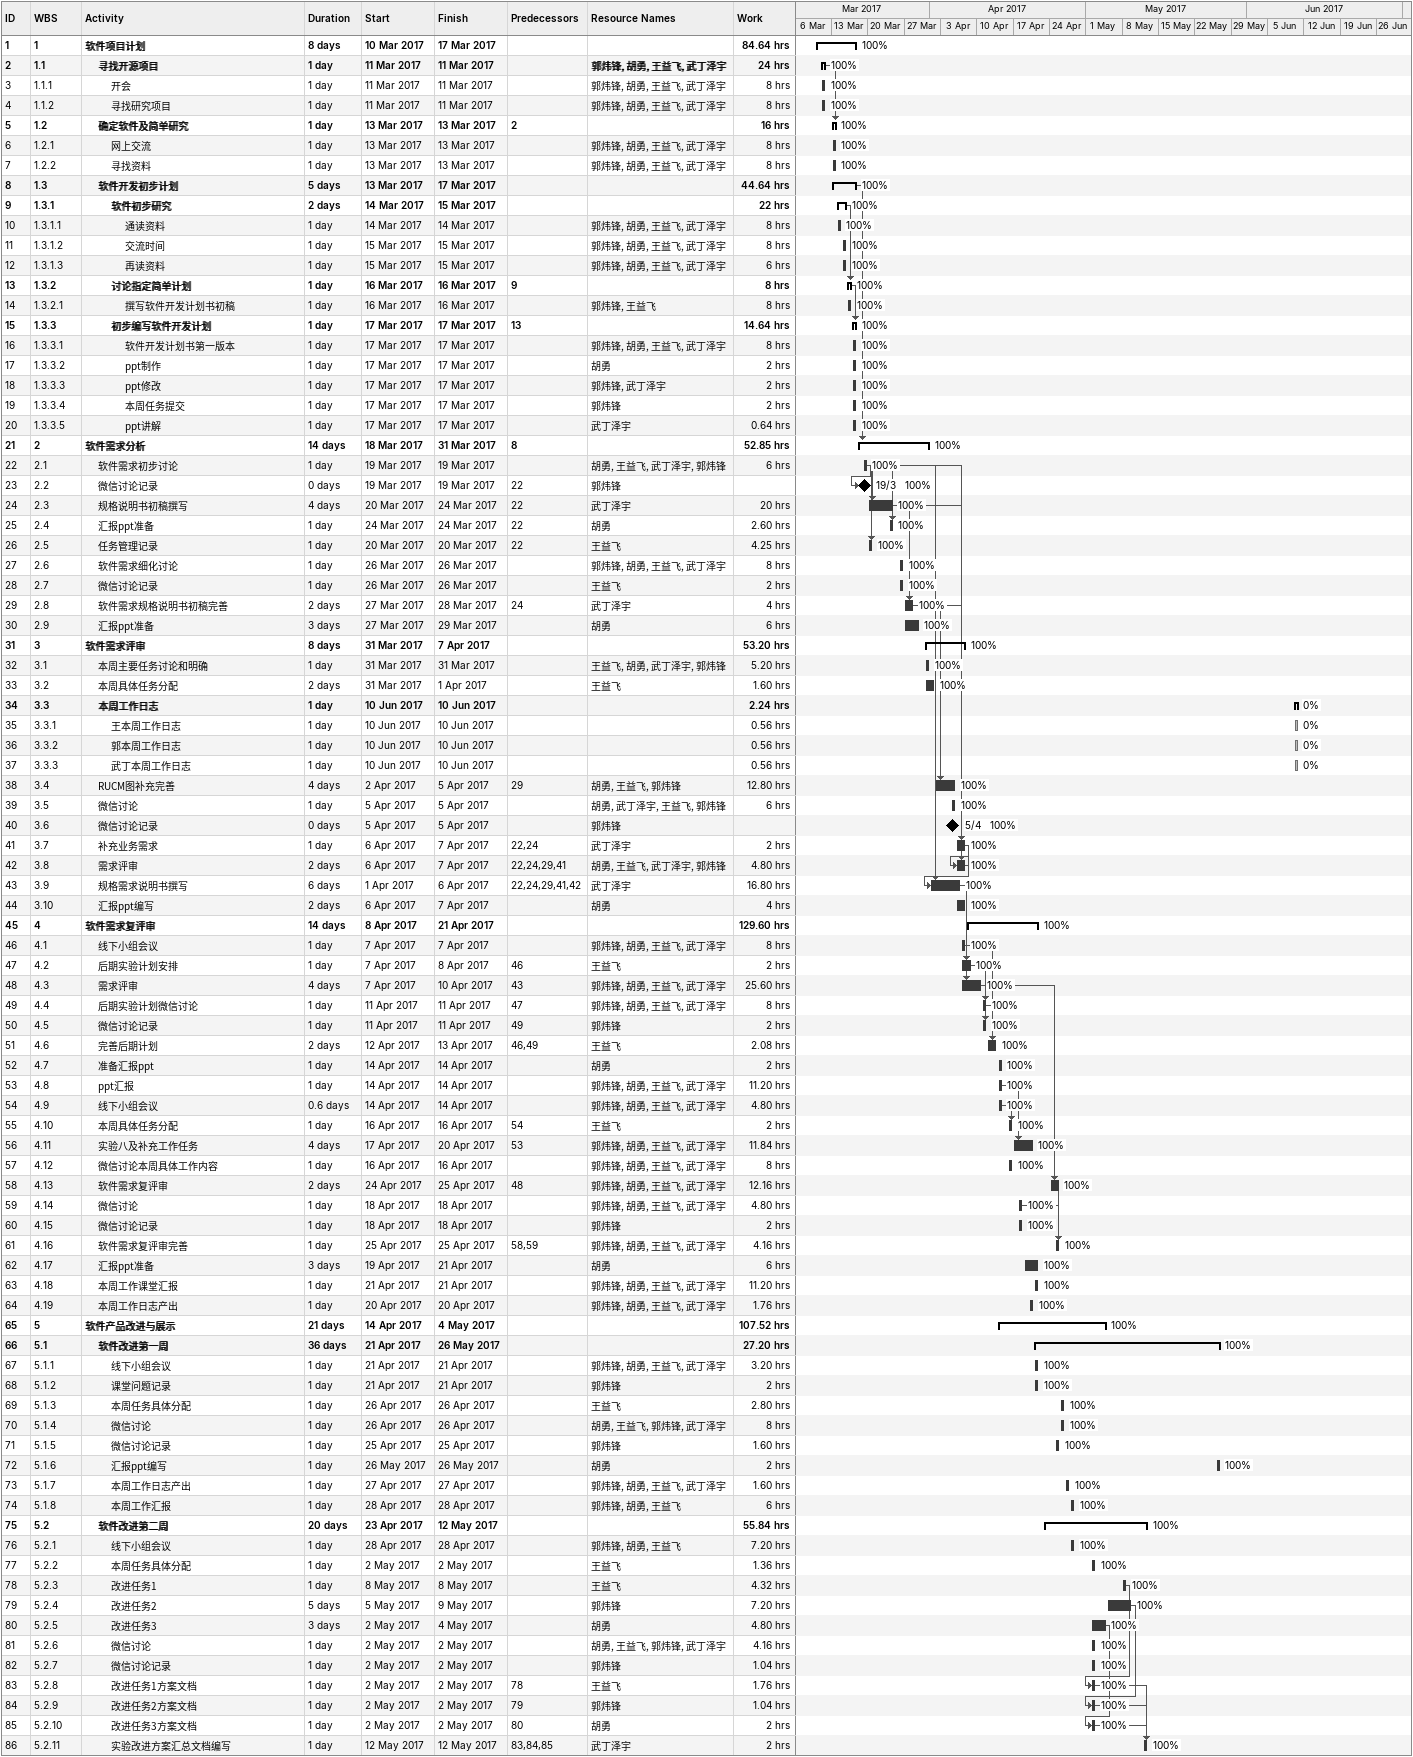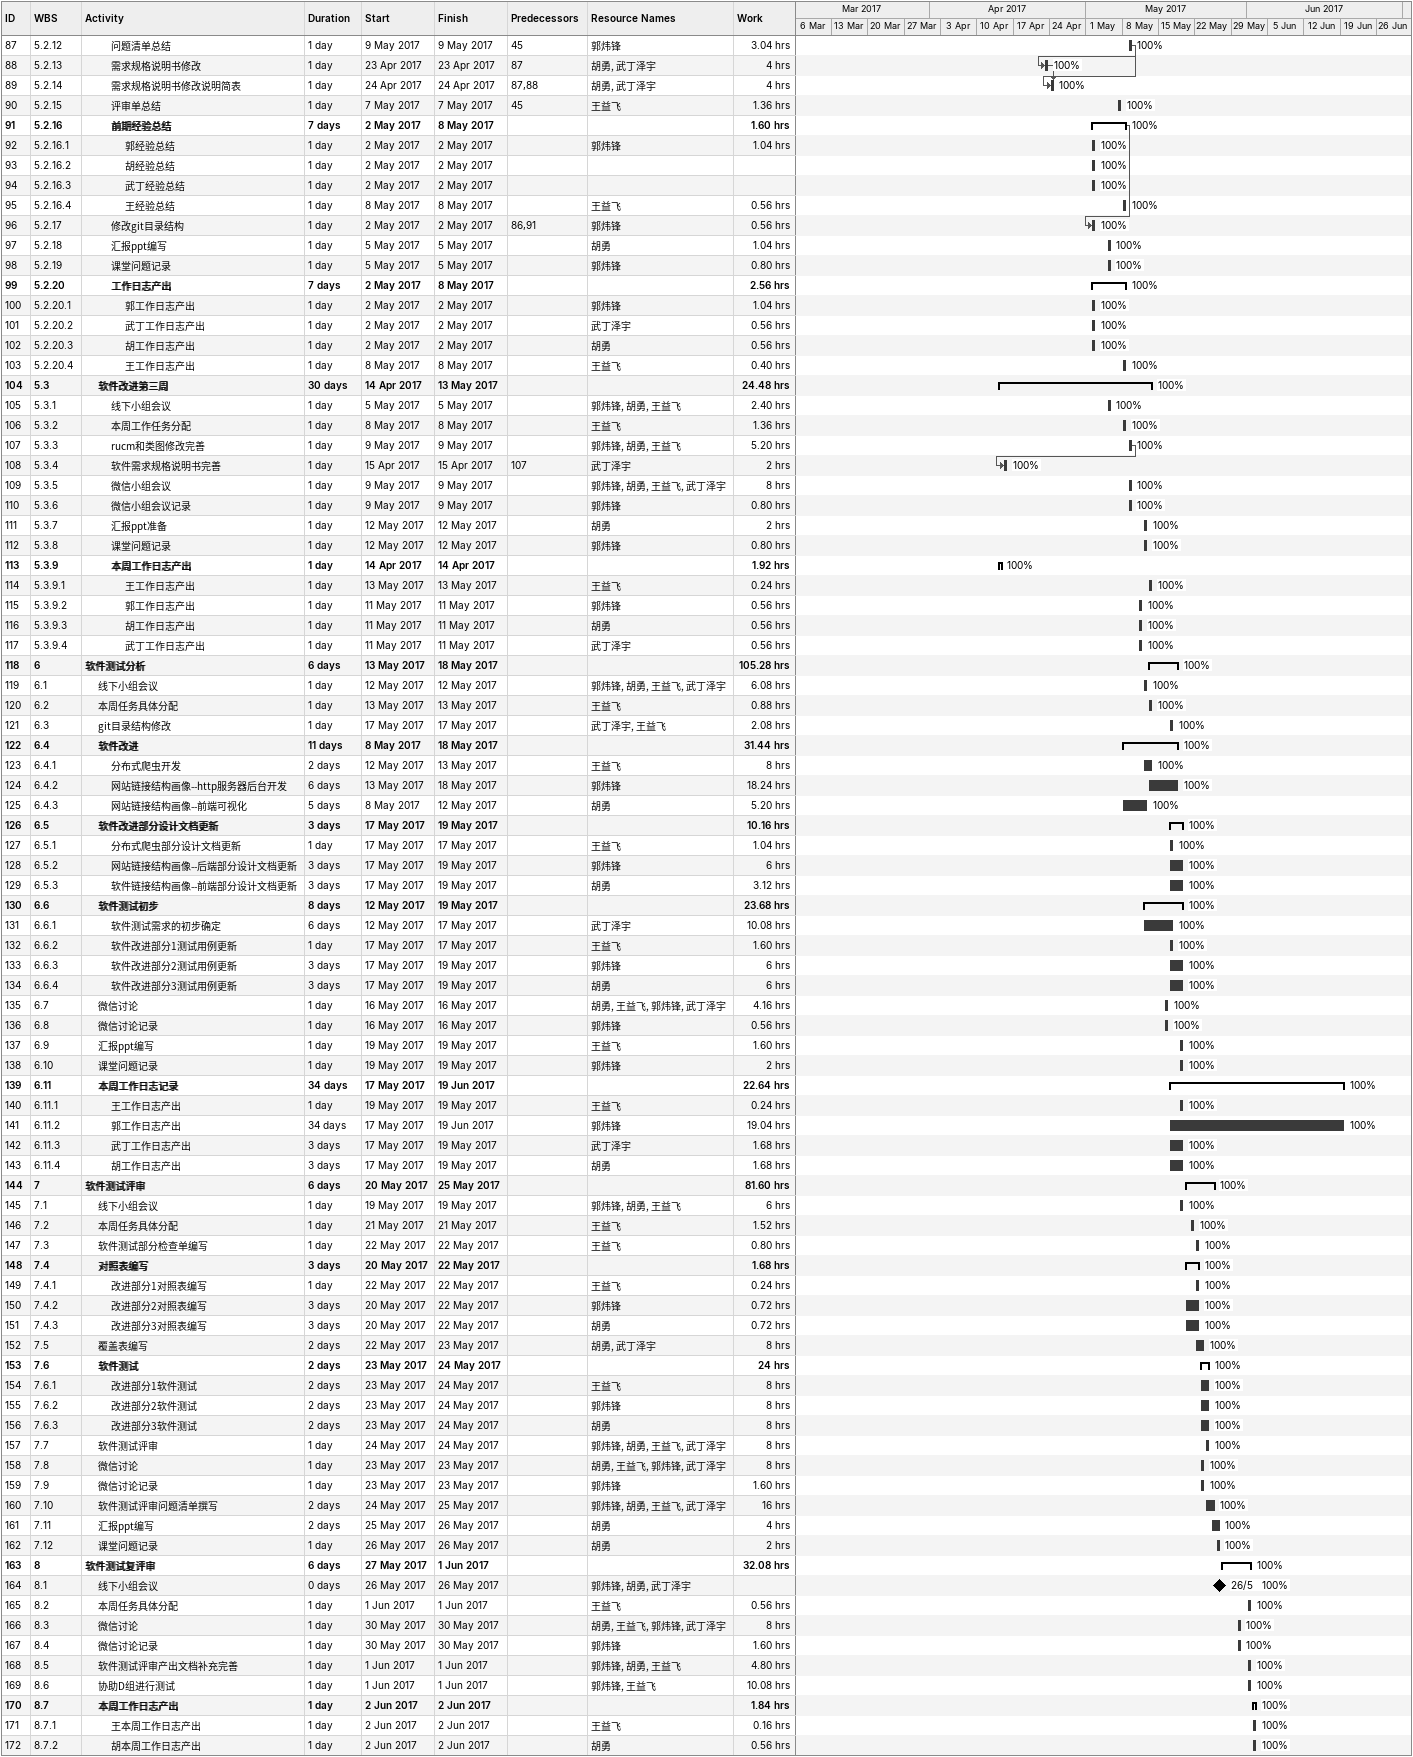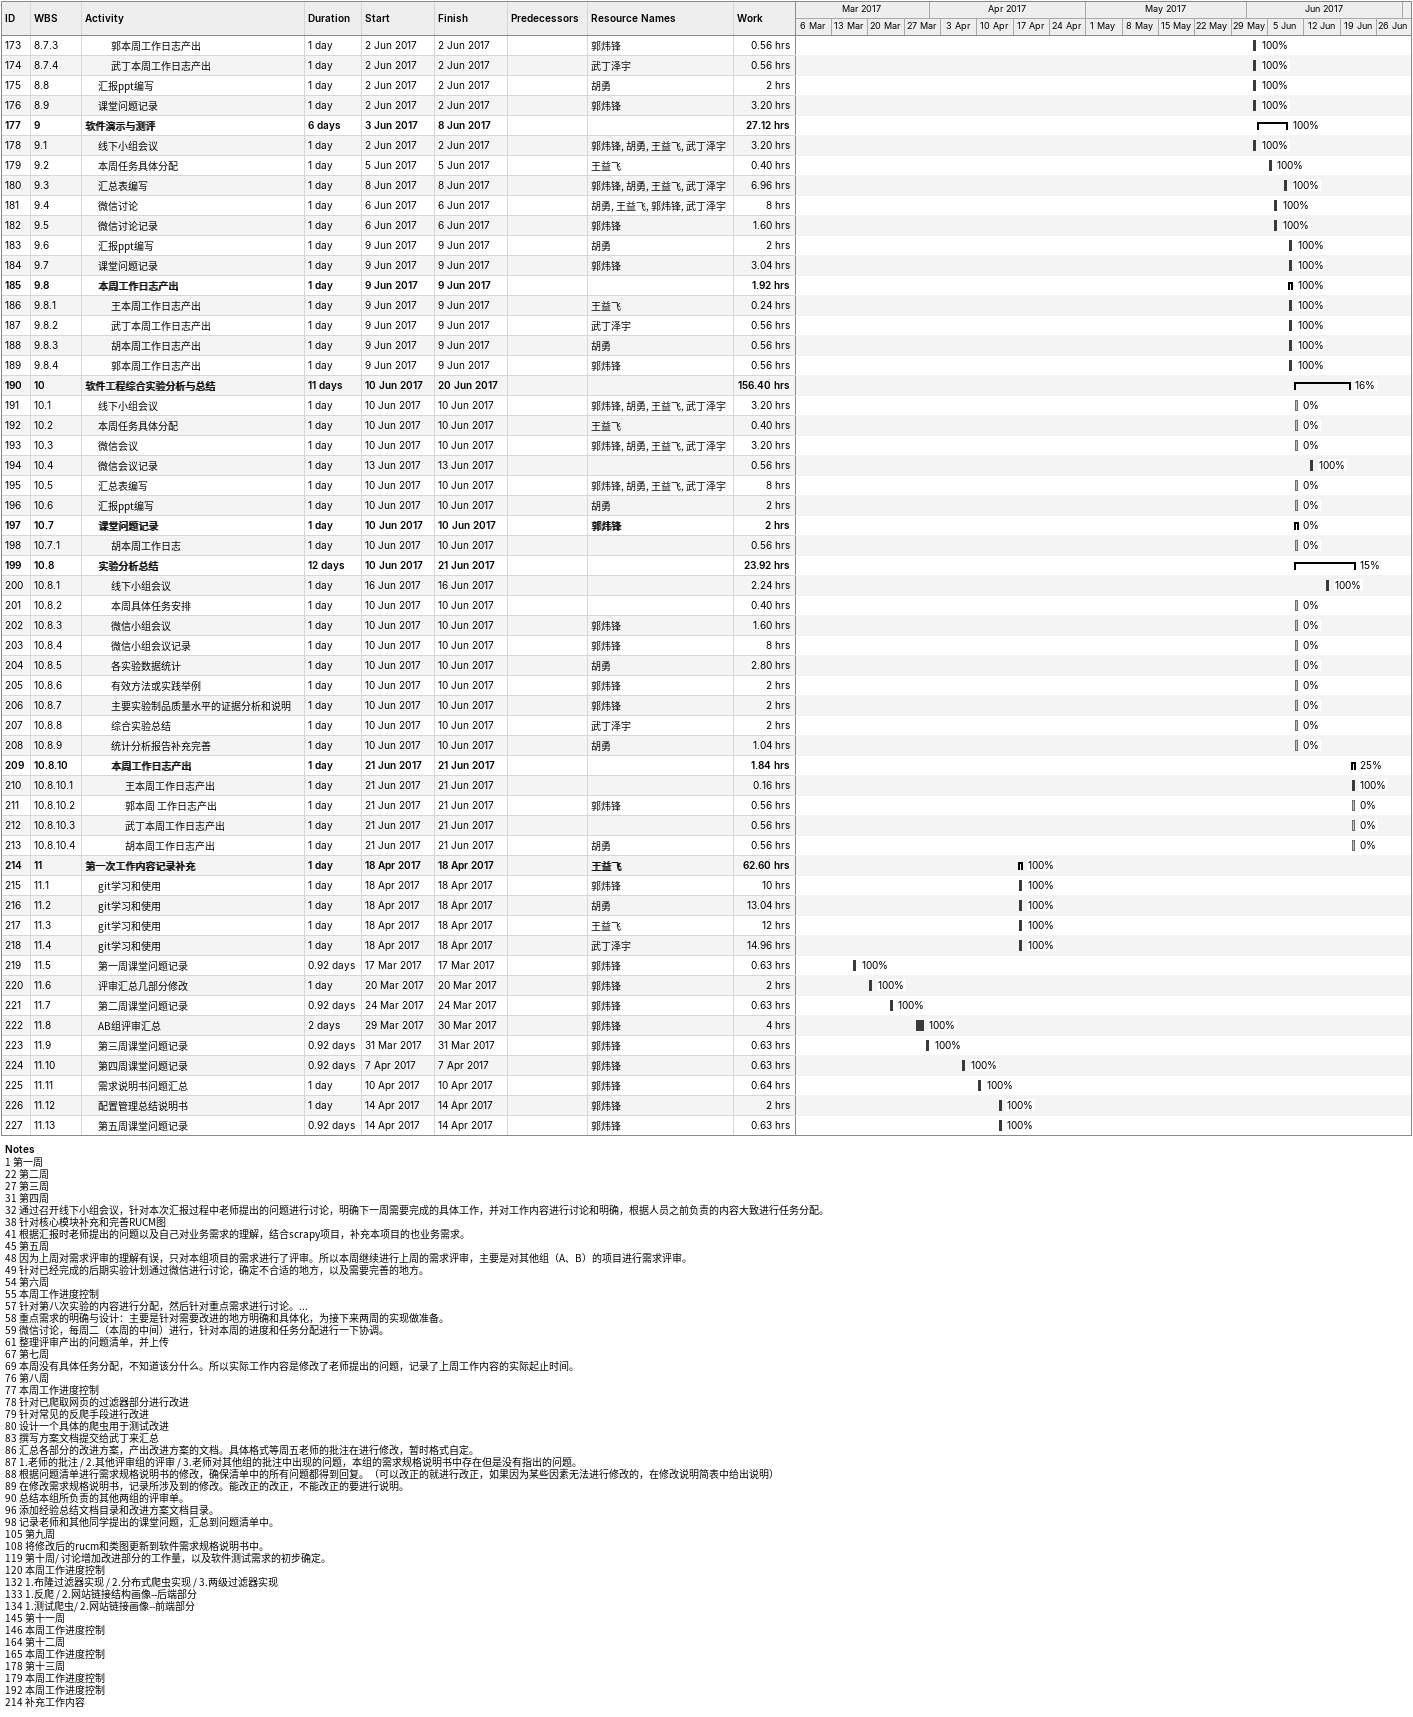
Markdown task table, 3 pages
| ID | WBS | Task | Duration | Start | Finish | Predecessors | Resources | % complete | Work (h) |
|---|---|---|---|---|---|---|---|---|---|
| 1 | 1 | **软件项目计划** | 8d | 2017-03-10 | 2017-03-17 |  |  | 100 | 84.64 |
| 2 | 1.1 | **寻找开源项目** | 1d | 2017-03-11 | 2017-03-11 |  | 郭炜锋, 胡勇, 王益飞, 武丁泽宇 | 100 | 24 |
| 3 | 1.1.1 | 开会 | 1d | 2017-03-11 | 2017-03-11 |  | 郭炜锋, 胡勇, 王益飞, 武丁泽宇 | 100 | 8 |
| 4 | 1.1.2 | 寻找研究项目 | 1d | 2017-03-11 | 2017-03-11 |  | 郭炜锋, 胡勇, 王益飞, 武丁泽宇 | 100 | 8 |
| 5 | 1.2 | **确定软件及简单研究** | 1d | 2017-03-13 | 2017-03-13 | 2 |  | 100 | 16 |
| 6 | 1.2.1 | 网上交流 | 1d | 2017-03-13 | 2017-03-13 |  | 郭炜锋, 胡勇, 王益飞, 武丁泽宇 | 100 | 8 |
| 7 | 1.2.2 | 寻找资料 | 1d | 2017-03-13 | 2017-03-13 |  | 郭炜锋, 胡勇, 王益飞, 武丁泽宇 | 100 | 8 |
| 8 | 1.3 | **软件开发初步计划** | 5d | 2017-03-13 | 2017-03-17 |  |  | 100 | 44.64 |
| 9 | 1.3.1 | **软件初步研究** | 2d | 2017-03-14 | 2017-03-15 |  |  | 100 | 22 |
| 10 | 1.3.1.1 | 通读资料 | 1d | 2017-03-14 | 2017-03-14 |  | 郭炜锋, 胡勇, 王益飞, 武丁泽宇 | 100 | 8 |
| 11 | 1.3.1.2 | 交流时间 | 1d | 2017-03-15 | 2017-03-15 |  | 郭炜锋, 胡勇, 王益飞, 武丁泽宇 | 100 | 8 |
| 12 | 1.3.1.3 | 再读资料 | 1d | 2017-03-15 | 2017-03-15 |  | 郭炜锋, 胡勇, 王益飞, 武丁泽宇 | 100 | 6 |
| 13 | 1.3.2 | **讨论指定简单计划** | 1d | 2017-03-16 | 2017-03-16 | 9 |  | 100 | 8 |
| 14 | 1.3.2.1 | 撰写软件开发计划书初稿 | 1d | 2017-03-16 | 2017-03-16 |  | 郭炜锋, 王益飞 | 100 | 8 |
| 15 | 1.3.3 | **初步编写软件开发计划** | 1d | 2017-03-17 | 2017-03-17 | 13 |  | 100 | 14.64 |
| 16 | 1.3.3.1 | 软件开发计划书第一版本 | 1d | 2017-03-17 | 2017-03-17 |  | 郭炜锋, 胡勇, 王益飞, 武丁泽宇 | 100 | 8 |
| 17 | 1.3.3.2 | ppt制作 | 1d | 2017-03-17 | 2017-03-17 |  | 胡勇 | 100 | 2 |
| 18 | 1.3.3.3 | ppt修改 | 1d | 2017-03-17 | 2017-03-17 |  | 郭炜锋, 武丁泽宇 | 100 | 2 |
| 19 | 1.3.3.4 | 本周任务提交 | 1d | 2017-03-17 | 2017-03-17 |  | 郭炜锋 | 100 | 2 |
| 20 | 1.3.3.5 | ppt讲解 | 1d | 2017-03-17 | 2017-03-17 |  | 武丁泽宇 | 100 | 0.64 |
| 21 | 2 | **软件需求分析** | 14d | 2017-03-18 | 2017-03-31 | 8 |  | 100 | 52.85 |
| 22 | 2.1 | 软件需求初步讨论 | 1d | 2017-03-19 | 2017-03-19 |  | 胡勇, 王益飞, 武丁泽宇, 郭炜锋 | 100 | 6 |
| 23 | 2.2 | 微信讨论记录 | 0d | 2017-03-19 | 2017-03-19 | 22 | 郭炜锋 | 100 |  |
| 24 | 2.3 | 规格说明书初稿撰写 | 4d | 2017-03-20 | 2017-03-24 | 22 | 武丁泽宇 | 100 | 20 |
| 25 | 2.4 | 汇报ppt准备 | 1d | 2017-03-24 | 2017-03-24 | 22 | 胡勇 | 100 | 2.60 |
| 26 | 2.5 | 任务管理记录 | 1d | 2017-03-20 | 2017-03-20 | 22 | 王益飞 | 100 | 4.25 |
| 27 | 2.6 | 软件需求细化讨论 | 1d | 2017-03-26 | 2017-03-26 |  | 郭炜锋, 胡勇, 王益飞, 武丁泽宇 | 100 | 8 |
| 28 | 2.7 | 微信讨论记录 | 1d | 2017-03-26 | 2017-03-26 |  | 王益飞 | 100 | 2 |
| 29 | 2.8 | 软件需求规格说明书初稿完善 | 2d | 2017-03-27 | 2017-03-28 | 24 | 武丁泽宇 | 100 | 4 |
| 30 | 2.9 | 汇报ppt准备 | 3d | 2017-03-27 | 2017-03-29 |  | 胡勇 | 100 | 6 |
| 31 | 3 | **软件需求评审** | 8d | 2017-03-31 | 2017-04-07 |  |  | 100 | 53.20 |
| 32 | 3.1 | 本周主要任务讨论和明确 | 1d | 2017-03-31 | 2017-03-31 |  | 王益飞, 胡勇, 武丁泽宇, 郭炜锋 | 100 | 5.20 |
| 33 | 3.2 | 本周具体任务分配 | 2d | 2017-03-31 | 2017-04-01 |  | 王益飞 | 100 | 1.60 |
| 34 | 3.3 | **本周工作日志** | 1d | 2017-06-10 | 2017-06-10 |  |  | 0 | 2.24 |
| 35 | 3.3.1 | 王本周工作日志 | 1d | 2017-06-10 | 2017-06-10 |  |  | 0 | 0.56 |
| 36 | 3.3.2 | 郭本周工作日志 | 1d | 2017-06-10 | 2017-06-10 |  |  | 0 | 0.56 |
| 37 | 3.3.3 | 武丁本周工作日志 | 1d | 2017-06-10 | 2017-06-10 |  |  | 0 | 0.56 |
| 38 | 3.4 | RUCM图补充完善 | 4d | 2017-04-02 | 2017-04-05 | 29 | 胡勇, 王益飞, 郭炜锋 | 100 | 12.80 |
| 39 | 3.5 | 微信讨论 | 1d | 2017-04-05 | 2017-04-05 |  | 胡勇, 武丁泽宇, 王益飞, 郭炜锋 | 100 | 6 |
| 40 | 3.6 | 微信讨论记录 | 0d | 2017-04-05 | 2017-04-05 |  | 郭炜锋 | 100 |  |
| 41 | 3.7 | 补充业务需求 | 1d | 2017-04-06 | 2017-04-07 | 22, 24 | 武丁泽宇 | 100 | 2 |
| 42 | 3.8 | 需求评审 | 2d | 2017-04-06 | 2017-04-07 | 22, 24, 29, 41 | 胡勇, 王益飞, 武丁泽宇, 郭炜锋 | 100 | 4.80 |
| 43 | 3.9 | 规格需求说明书撰写 | 6d | 2017-04-01 | 2017-04-06 | 22, 24, 29, 41, 42 | 武丁泽宇 | 100 | 16.80 |
| 44 | 3.10 | 汇报ppt编写 | 2d | 2017-04-06 | 2017-04-07 |  | 胡勇 | 100 | 4 |
| 45 | 4 | **软件需求复评审** | 14d | 2017-04-08 | 2017-04-21 |  |  | 100 | 129.60 |
| 46 | 4.1 | 线下小组会议 | 1d | 2017-04-07 | 2017-04-07 |  | 郭炜锋, 胡勇, 王益飞, 武丁泽宇 | 100 | 8 |
| 47 | 4.2 | 后期实验计划安排 | 1d | 2017-04-07 | 2017-04-08 | 46 | 王益飞 | 100 | 2 |
| 48 | 4.3 | 需求评审 | 4d | 2017-04-07 | 2017-04-10 | 43 | 郭炜锋, 胡勇, 王益飞, 武丁泽宇 | 100 | 25.60 |
| 49 | 4.4 | 后期实验计划微信讨论 | 1d | 2017-04-11 | 2017-04-11 | 47 | 郭炜锋, 胡勇, 王益飞, 武丁泽宇 | 100 | 8 |
| 50 | 4.5 | 微信讨论记录 | 1d | 2017-04-11 | 2017-04-11 | 49 | 郭炜锋 | 100 | 2 |
| 51 | 4.6 | 完善后期计划 | 2d | 2017-04-12 | 2017-04-13 | 46, 49 | 王益飞 | 100 | 2.08 |
| 52 | 4.7 | 准备汇报ppt | 1d | 2017-04-14 | 2017-04-14 |  | 胡勇 | 100 | 2 |
| 53 | 4.8 | ppt汇报 | 1d | 2017-04-14 | 2017-04-14 |  | 郭炜锋, 胡勇, 王益飞, 武丁泽宇 | 100 | 11.20 |
| 54 | 4.9 | 线下小组会议 | 0.6d | 2017-04-14 | 2017-04-14 |  | 郭炜锋, 胡勇, 王益飞, 武丁泽宇 | 100 | 4.80 |
| 55 | 4.10 | 本周具体任务分配 | 1d | 2017-04-16 | 2017-04-16 | 54 | 王益飞 | 100 | 2 |
| 56 | 4.11 | 实验八及补充工作任务 | 4d | 2017-04-17 | 2017-04-20 | 53 | 郭炜锋, 胡勇, 王益飞, 武丁泽宇 | 100 | 11.84 |
| 57 | 4.12 | 微信讨论本周具体工作内容 | 1d | 2017-04-16 | 2017-04-16 |  | 郭炜锋, 胡勇, 王益飞, 武丁泽宇 | 100 | 8 |
| 58 | 4.13 | 软件需求复评审 | 2d | 2017-04-24 | 2017-04-25 | 48 | 郭炜锋, 胡勇, 王益飞, 武丁泽宇 | 100 | 12.16 |
| 59 | 4.14 | 微信讨论 | 1d | 2017-04-18 | 2017-04-18 |  | 郭炜锋, 胡勇, 王益飞, 武丁泽宇 | 100 | 4.80 |
| 60 | 4.15 | 微信讨论记录 | 1d | 2017-04-18 | 2017-04-18 |  | 郭炜锋 | 100 | 2 |
| 61 | 4.16 | 软件需求复评审完善 | 1d | 2017-04-25 | 2017-04-25 | 58, 59 | 郭炜锋, 胡勇, 王益飞, 武丁泽宇 | 100 | 4.16 |
| 62 | 4.17 | 汇报ppt准备 | 3d | 2017-04-19 | 2017-04-21 |  | 胡勇 | 100 | 6 |
| 63 | 4.18 | 本周工作课堂汇报 | 1d | 2017-04-21 | 2017-04-21 |  | 郭炜锋, 胡勇, 王益飞, 武丁泽宇 | 100 | 11.20 |
| 64 | 4.19 | 本周工作日志产出 | 1d | 2017-04-20 | 2017-04-20 |  | 郭炜锋, 胡勇, 王益飞, 武丁泽宇 | 100 | 1.76 |
| 65 | 5 | **软件产品改进与展示** | 21d | 2017-04-14 | 2017-05-04 |  |  | 100 | 107.52 |
| 66 | 5.1 | **软件改进第一周** | 36d | 2017-04-21 | 2017-05-26 |  |  | 100 | 27.20 |
| 67 | 5.1.1 | 线下小组会议 | 1d | 2017-04-21 | 2017-04-21 |  | 郭炜锋, 胡勇, 王益飞, 武丁泽宇 | 100 | 3.20 |
| 68 | 5.1.2 | 课堂问题记录 | 1d | 2017-04-21 | 2017-04-21 |  | 郭炜锋 | 100 | 2 |
| 69 | 5.1.3 | 本周任务具体分配 | 1d | 2017-04-26 | 2017-04-26 |  | 王益飞 | 100 | 2.80 |
| 70 | 5.1.4 | 微信讨论 | 1d | 2017-04-26 | 2017-04-26 |  | 胡勇, 王益飞, 郭炜锋, 武丁泽宇 | 100 | 8 |
| 71 | 5.1.5 | 微信讨论记录 | 1d | 2017-04-25 | 2017-04-25 |  | 郭炜锋 | 100 | 1.60 |
| 72 | 5.1.6 | 汇报ppt编写 | 1d | 2017-05-26 | 2017-05-26 |  | 胡勇 | 100 | 2 |
| 73 | 5.1.7 | 本周工作日志产出 | 1d | 2017-04-27 | 2017-04-27 |  | 郭炜锋, 胡勇, 王益飞, 武丁泽宇 | 100 | 1.60 |
| 74 | 5.1.8 | 本周工作汇报 | 1d | 2017-04-28 | 2017-04-28 |  | 郭炜锋, 胡勇, 王益飞 | 100 | 6 |
| 75 | 5.2 | **软件改进第二周** | 20d | 2017-04-23 | 2017-05-12 |  |  | 100 | 55.84 |
| 76 | 5.2.1 | 线下小组会议 | 1d | 2017-04-28 | 2017-04-28 |  | 郭炜锋, 胡勇, 王益飞 | 100 | 7.20 |
| 77 | 5.2.2 | 本周任务具体分配 | 1d | 2017-05-02 | 2017-05-02 |  | 王益飞 | 100 | 1.36 |
| 78 | 5.2.3 | 改进任务1 | 1d | 2017-05-08 | 2017-05-08 |  | 王益飞 | 100 | 4.32 |
| 79 | 5.2.4 | 改进任务2 | 5d | 2017-05-05 | 2017-05-09 |  | 郭炜锋 | 100 | 7.20 |
| 80 | 5.2.5 | 改进任务3 | 3d | 2017-05-02 | 2017-05-04 |  | 胡勇 | 100 | 4.80 |
| 81 | 5.2.6 | 微信讨论 | 1d | 2017-05-02 | 2017-05-02 |  | 胡勇, 王益飞, 郭炜锋, 武丁泽宇 | 100 | 4.16 |
| 82 | 5.2.7 | 微信讨论记录 | 1d | 2017-05-02 | 2017-05-02 |  | 郭炜锋 | 100 | 1.04 |
| 83 | 5.2.8 | 改进任务1方案文档 | 1d | 2017-05-02 | 2017-05-02 | 78 | 王益飞 | 100 | 1.76 |
| 84 | 5.2.9 | 改进任务2方案文档 | 1d | 2017-05-02 | 2017-05-02 | 79 | 郭炜锋 | 100 | 1.04 |
| 85 | 5.2.10 | 改进任务3方案文档 | 1d | 2017-05-02 | 2017-05-02 | 80 | 胡勇 | 100 | 2 |
| 86 | 5.2.11 | 实验改进方案汇总文档编写 | 1d | 2017-05-12 | 2017-05-12 | 83, 84, 85 | 武丁泽宇 | 100 | 2 |
| 87 | 5.2.12 | 问题清单总结 | 1d | 2017-05-09 | 2017-05-09 | 45 | 郭炜锋 | 100 | 3.04 |
| 88 | 5.2.13 | 需求规格说明书修改 | 1d | 2017-04-23 | 2017-04-23 | 87 | 胡勇, 武丁泽宇 | 100 | 4 |
| 89 | 5.2.14 | 需求规格说明书修改说明简表 | 1d | 2017-04-24 | 2017-04-24 | 87, 88 | 胡勇, 武丁泽宇 | 100 | 4 |
| 90 | 5.2.15 | 评审单总结 | 1d | 2017-05-07 | 2017-05-07 | 45 | 王益飞 | 100 | 1.36 |
| 91 | 5.2.16 | **前期经验总结** | 7d | 2017-05-02 | 2017-05-08 |  |  | 100 | 1.60 |
| 92 | 5.2.16.1 | 郭经验总结 | 1d | 2017-05-02 | 2017-05-02 |  | 郭炜锋 | 100 | 1.04 |
| 93 | 5.2.16.2 | 胡经验总结 | 1d | 2017-05-02 | 2017-05-02 |  |  | 100 |  |
| 94 | 5.2.16.3 | 武丁经验总结 | 1d | 2017-05-02 | 2017-05-02 |  |  | 100 |  |
| 95 | 5.2.16.4 | 王经验总结 | 1d | 2017-05-08 | 2017-05-08 |  | 王益飞 | 100 | 0.56 |
| 96 | 5.2.17 | 修改git目录结构 | 1d | 2017-05-02 | 2017-05-02 | 86, 91 | 郭炜锋 | 100 | 0.56 |
| 97 | 5.2.18 | 汇报ppt编写 | 1d | 2017-05-05 | 2017-05-05 |  | 胡勇 | 100 | 1.04 |
| 98 | 5.2.19 | 课堂问题记录 | 1d | 2017-05-05 | 2017-05-05 |  | 郭炜锋 | 100 | 0.80 |
| 99 | 5.2.20 | **工作日志产出** | 7d | 2017-05-02 | 2017-05-08 |  |  | 100 | 2.56 |
| 100 | 5.2.20.1 | 郭工作日志产出 | 1d | 2017-05-02 | 2017-05-02 |  | 郭炜锋 | 100 | 1.04 |
| 101 | 5.2.20.2 | 武丁工作日志产出 | 1d | 2017-05-02 | 2017-05-02 |  | 武丁泽宇 | 100 | 0.56 |
| 102 | 5.2.20.3 | 胡工作日志产出 | 1d | 2017-05-02 | 2017-05-02 |  | 胡勇 | 100 | 0.56 |
| 103 | 5.2.20.4 | 王工作日志产出 | 1d | 2017-05-08 | 2017-05-08 |  | 王益飞 | 100 | 0.40 |
| 104 | 5.3 | **软件改进第三周** | 30d | 2017-04-14 | 2017-05-13 |  |  | 100 | 24.48 |
| 105 | 5.3.1 | 线下小组会议 | 1d | 2017-05-05 | 2017-05-05 |  | 郭炜锋, 胡勇, 王益飞 | 100 | 2.40 |
| 106 | 5.3.2 | 本周工作任务分配 | 1d | 2017-05-08 | 2017-05-08 |  | 王益飞 | 100 | 1.36 |
| 107 | 5.3.3 | rucm和类图修改完善 | 1d | 2017-05-09 | 2017-05-09 |  | 郭炜锋, 胡勇, 王益飞 | 100 | 5.20 |
| 108 | 5.3.4 | 软件需求规格说明书完善 | 1d | 2017-04-15 | 2017-04-15 | 107 | 武丁泽宇 | 100 | 2 |
| 109 | 5.3.5 | 微信小组会议 | 1d | 2017-05-09 | 2017-05-09 |  | 郭炜锋, 胡勇, 王益飞, 武丁泽宇 | 100 | 8 |
| 110 | 5.3.6 | 微信小组会议记录 | 1d | 2017-05-09 | 2017-05-09 |  | 郭炜锋 | 100 | 0.80 |
| 111 | 5.3.7 | 汇报ppt准备 | 1d | 2017-05-12 | 2017-05-12 |  | 胡勇 | 100 | 2 |
| 112 | 5.3.8 | 课堂问题记录 | 1d | 2017-05-12 | 2017-05-12 |  | 郭炜锋 | 100 | 0.80 |
| 113 | 5.3.9 | **本周工作日志产出** | 1d | 2017-04-14 | 2017-04-14 |  |  | 100 | 1.92 |
| 114 | 5.3.9.1 | 王工作日志产出 | 1d | 2017-05-13 | 2017-05-13 |  | 王益飞 | 100 | 0.24 |
| 115 | 5.3.9.2 | 郭工作日志产出 | 1d | 2017-05-11 | 2017-05-11 |  | 郭炜锋 | 100 | 0.56 |
| 116 | 5.3.9.3 | 胡工作日志产出 | 1d | 2017-05-11 | 2017-05-11 |  | 胡勇 | 100 | 0.56 |
| 117 | 5.3.9.4 | 武丁工作日志产出 | 1d | 2017-05-11 | 2017-05-11 |  | 武丁泽宇 | 100 | 0.56 |
| 118 | 6 | **软件测试分析** | 6d | 2017-05-13 | 2017-05-18 |  |  | 100 | 105.28 |
| 119 | 6.1 | 线下小组会议 | 1d | 2017-05-12 | 2017-05-12 |  | 郭炜锋, 胡勇, 王益飞, 武丁泽宇 | 100 | 6.08 |
| 120 | 6.2 | 本周任务具体分配 | 1d | 2017-05-13 | 2017-05-13 |  | 王益飞 | 100 | 0.88 |
| 121 | 6.3 | git目录结构修改 | 1d | 2017-05-17 | 2017-05-17 |  | 武丁泽宇, 王益飞 | 100 | 2.08 |
| 122 | 6.4 | **软件改进** | 11d | 2017-05-08 | 2017-05-18 |  |  | 100 | 31.44 |
| 123 | 6.4.1 | 分布式爬虫开发 | 2d | 2017-05-12 | 2017-05-13 |  | 王益飞 | 100 | 8 |
| 124 | 6.4.2 | 网站链接结构画像--http服务器后台开发 | 6d | 2017-05-13 | 2017-05-18 |  | 郭炜锋 | 100 | 18.24 |
| 125 | 6.4.3 | 网站链接结构画像--前端可视化 | 5d | 2017-05-08 | 2017-05-12 |  | 胡勇 | 100 | 5.20 |
| 126 | 6.5 | **软件改进部分设计文档更新** | 3d | 2017-05-17 | 2017-05-19 |  |  | 100 | 10.16 |
| 127 | 6.5.1 | 分布式爬虫部分设计文档更新 | 1d | 2017-05-17 | 2017-05-17 |  | 王益飞 | 100 | 1.04 |
| 128 | 6.5.2 | 网站链接结构画像--后端部分设计文档更新 | 3d | 2017-05-17 | 2017-05-19 |  | 郭炜锋 | 100 | 6 |
| 129 | 6.5.3 | 软件链接结构画像--前端部分设计文档更新 | 3d | 2017-05-17 | 2017-05-19 |  | 胡勇 | 100 | 3.12 |
| 130 | 6.6 | **软件测试初步** | 8d | 2017-05-12 | 2017-05-19 |  |  | 100 | 23.68 |
| 131 | 6.6.1 | 软件测试需求的初步确定 | 6d | 2017-05-12 | 2017-05-17 |  | 武丁泽宇 | 100 | 10.08 |
| 132 | 6.6.2 | 软件改进部分1测试用例更新 | 1d | 2017-05-17 | 2017-05-17 |  | 王益飞 | 100 | 1.60 |
| 133 | 6.6.3 | 软件改进部分2测试用例更新 | 3d | 2017-05-17 | 2017-05-19 |  | 郭炜锋 | 100 | 6 |
| 134 | 6.6.4 | 软件改进部分3测试用例更新 | 3d | 2017-05-17 | 2017-05-19 |  | 胡勇 | 100 | 6 |
| 135 | 6.7 | 微信讨论 | 1d | 2017-05-16 | 2017-05-16 |  | 胡勇, 王益飞, 郭炜锋, 武丁泽宇 | 100 | 4.16 |
| 136 | 6.8 | 微信讨论记录 | 1d | 2017-05-16 | 2017-05-16 |  | 郭炜锋 | 100 | 0.56 |
| 137 | 6.9 | 汇报ppt编写 | 1d | 2017-05-19 | 2017-05-19 |  | 王益飞 | 100 | 1.60 |
| 138 | 6.10 | 课堂问题记录 | 1d | 2017-05-19 | 2017-05-19 |  | 郭炜锋 | 100 | 2 |
| 139 | 6.11 | **本周工作日志记录** | 34d | 2017-05-17 | 2017-06-19 |  |  | 100 | 22.64 |
| 140 | 6.11.1 | 王工作日志产出 | 1d | 2017-05-19 | 2017-05-19 |  | 王益飞 | 100 | 0.24 |
| 141 | 6.11.2 | 郭工作日志产出 | 34d | 2017-05-17 | 2017-06-19 |  | 郭炜锋 | 100 | 19.04 |
| 142 | 6.11.3 | 武丁工作日志产出 | 3d | 2017-05-17 | 2017-05-19 |  | 武丁泽宇 | 100 | 1.68 |
| 143 | 6.11.4 | 胡工作日志产出 | 3d | 2017-05-17 | 2017-05-19 |  | 胡勇 | 100 | 1.68 |
| 144 | 7 | **软件测试评审** | 6d | 2017-05-20 | 2017-05-25 |  |  | 100 | 81.60 |
| 145 | 7.1 | 线下小组会议 | 1d | 2017-05-19 | 2017-05-19 |  | 郭炜锋, 胡勇, 王益飞 | 100 | 6 |
| 146 | 7.2 | 本周任务具体分配 | 1d | 2017-05-21 | 2017-05-21 |  | 王益飞 | 100 | 1.52 |
| 147 | 7.3 | 软件测试部分检查单编写 | 1d | 2017-05-22 | 2017-05-22 |  | 王益飞 | 100 | 0.80 |
| 148 | 7.4 | **对照表编写** | 3d | 2017-05-20 | 2017-05-22 |  |  | 100 | 1.68 |
| 149 | 7.4.1 | 改进部分1对照表编写 | 1d | 2017-05-22 | 2017-05-22 |  | 王益飞 | 100 | 0.24 |
| 150 | 7.4.2 | 改进部分2对照表编写 | 3d | 2017-05-20 | 2017-05-22 |  | 郭炜锋 | 100 | 0.72 |
| 151 | 7.4.3 | 改进部分3对照表编写 | 3d | 2017-05-20 | 2017-05-22 |  | 胡勇 | 100 | 0.72 |
| 152 | 7.5 | 覆盖表编写 | 2d | 2017-05-22 | 2017-05-23 |  | 胡勇, 武丁泽宇 | 100 | 8 |
| 153 | 7.6 | **软件测试** | 2d | 2017-05-23 | 2017-05-24 |  |  | 100 | 24 |
| 154 | 7.6.1 | 改进部分1软件测试 | 2d | 2017-05-23 | 2017-05-24 |  | 王益飞 | 100 | 8 |
| 155 | 7.6.2 | 改进部分2软件测试 | 2d | 2017-05-23 | 2017-05-24 |  | 郭炜锋 | 100 | 8 |
| 156 | 7.6.3 | 改进部分3软件测试 | 2d | 2017-05-23 | 2017-05-24 |  | 胡勇 | 100 | 8 |
| 157 | 7.7 | 软件测试评审 | 1d | 2017-05-24 | 2017-05-24 |  | 郭炜锋, 胡勇, 王益飞, 武丁泽宇 | 100 | 8 |
| 158 | 7.8 | 微信讨论 | 1d | 2017-05-23 | 2017-05-23 |  | 胡勇, 王益飞, 郭炜锋, 武丁泽宇 | 100 | 8 |
| 159 | 7.9 | 微信讨论记录 | 1d | 2017-05-23 | 2017-05-23 |  | 郭炜锋 | 100 | 1.60 |
| 160 | 7.10 | 软件测试评审问题清单撰写 | 2d | 2017-05-24 | 2017-05-25 |  | 郭炜锋, 胡勇, 王益飞, 武丁泽宇 | 100 | 16 |
| 161 | 7.11 | 汇报ppt编写 | 2d | 2017-05-25 | 2017-05-26 |  | 胡勇 | 100 | 4 |
| 162 | 7.12 | 课堂问题记录 | 1d | 2017-05-26 | 2017-05-26 |  | 胡勇 | 100 | 2 |
| 163 | 8 | **软件测试复评审** | 6d | 2017-05-27 | 2017-06-01 |  |  | 100 | 32.08 |
| 164 | 8.1 | 线下小组会议 | 0d | 2017-05-26 | 2017-05-26 |  | 郭炜锋, 胡勇, 武丁泽宇 | 100 |  |
| 165 | 8.2 | 本周任务具体分配 | 1d | 2017-06-01 | 2017-06-01 |  | 王益飞 | 100 | 0.56 |
| 166 | 8.3 | 微信讨论 | 1d | 2017-05-30 | 2017-05-30 |  | 胡勇, 王益飞, 郭炜锋, 武丁泽宇 | 100 | 8 |
| 167 | 8.4 | 微信讨论记录 | 1d | 2017-05-30 | 2017-05-30 |  | 郭炜锋 | 100 | 1.60 |
| 168 | 8.5 | 软件测试评审产出文档补充完善 | 1d | 2017-06-01 | 2017-06-01 |  | 郭炜锋, 胡勇, 王益飞 | 100 | 4.80 |
| 169 | 8.6 | 协助D组进行测试 | 1d | 2017-06-01 | 2017-06-01 |  | 郭炜锋, 王益飞 | 100 | 10.08 |
| 170 | 8.7 | **本周工作日志产出** | 1d | 2017-06-02 | 2017-06-02 |  |  | 100 | 1.84 |
| 171 | 8.7.1 | 王本周工作日志产出 | 1d | 2017-06-02 | 2017-06-02 |  | 王益飞 | 100 | 0.16 |
| 172 | 8.7.2 | 胡本周工作日志产出 | 1d | 2017-06-02 | 2017-06-02 |  | 胡勇 | 100 | 0.56 |
| 173 | 8.7.3 | 郭本周工作日志产出 | 1d | 2017-06-02 | 2017-06-02 |  | 郭炜锋 | 100 | 0.56 |
| 174 | 8.7.4 | 武丁本周工作日志产出 | 1d | 2017-06-02 | 2017-06-02 |  | 武丁泽宇 | 100 | 0.56 |
| 175 | 8.8 | 汇报ppt编写 | 1d | 2017-06-02 | 2017-06-02 |  | 胡勇 | 100 | 2 |
| 176 | 8.9 | 课堂问题记录 | 1d | 2017-06-02 | 2017-06-02 |  | 郭炜锋 | 100 | 3.20 |
| 177 | 9 | **软件演示与测评** | 6d | 2017-06-03 | 2017-06-08 |  |  | 100 | 27.12 |
| 178 | 9.1 | 线下小组会议 | 1d | 2017-06-02 | 2017-06-02 |  | 郭炜锋, 胡勇, 王益飞, 武丁泽宇 | 100 | 3.20 |
| 179 | 9.2 | 本周任务具体分配 | 1d | 2017-06-05 | 2017-06-05 |  | 王益飞 | 100 | 0.40 |
| 180 | 9.3 | 汇总表编写 | 1d | 2017-06-08 | 2017-06-08 |  | 郭炜锋, 胡勇, 王益飞, 武丁泽宇 | 100 | 6.96 |
| 181 | 9.4 | 微信讨论 | 1d | 2017-06-06 | 2017-06-06 |  | 胡勇, 王益飞, 郭炜锋, 武丁泽宇 | 100 | 8 |
| 182 | 9.5 | 微信讨论记录 | 1d | 2017-06-06 | 2017-06-06 |  | 郭炜锋 | 100 | 1.60 |
| 183 | 9.6 | 汇报ppt编写 | 1d | 2017-06-09 | 2017-06-09 |  | 胡勇 | 100 | 2 |
| 184 | 9.7 | 课堂问题记录 | 1d | 2017-06-09 | 2017-06-09 |  | 郭炜锋 | 100 | 3.04 |
| 185 | 9.8 | **本周工作日志产出** | 1d | 2017-06-09 | 2017-06-09 |  |  | 100 | 1.92 |
| 186 | 9.8.1 | 王本周工作日志产出 | 1d | 2017-06-09 | 2017-06-09 |  | 王益飞 | 100 | 0.24 |
| 187 | 9.8.2 | 武丁本周工作日志产出 | 1d | 2017-06-09 | 2017-06-09 |  | 武丁泽宇 | 100 | 0.56 |
| 188 | 9.8.3 | 胡本周工作日志产出 | 1d | 2017-06-09 | 2017-06-09 |  | 胡勇 | 100 | 0.56 |
| 189 | 9.8.4 | 郭本周工作日志产出 | 1d | 2017-06-09 | 2017-06-09 |  | 郭炜锋 | 100 | 0.56 |
| 190 | 10 | **软件工程综合实验分析与总结** | 11d | 2017-06-10 | 2017-06-20 |  |  | 16 | 156.40 |
| 191 | 10.1 | 线下小组会议 | 1d | 2017-06-10 | 2017-06-10 |  | 郭炜锋, 胡勇, 王益飞, 武丁泽宇 | 0 | 3.20 |
| 192 | 10.2 | 本周任务具体分配 | 1d | 2017-06-10 | 2017-06-10 |  | 王益飞 | 0 | 0.40 |
| 193 | 10.3 | 微信会议 | 1d | 2017-06-10 | 2017-06-10 |  | 郭炜锋, 胡勇, 王益飞, 武丁泽宇 | 0 | 3.20 |
| 194 | 10.4 | 微信会议记录 | 1d | 2017-06-13 | 2017-06-13 |  |  | 100 | 0.56 |
| 195 | 10.5 | 汇总表编写 | 1d | 2017-06-10 | 2017-06-10 |  | 郭炜锋, 胡勇, 王益飞, 武丁泽宇 | 0 | 8 |
| 196 | 10.6 | 汇报ppt编写 | 1d | 2017-06-10 | 2017-06-10 |  | 胡勇 | 0 | 2 |
| 197 | 10.7 | **课堂问题记录** | 1d | 2017-06-10 | 2017-06-10 |  | 郭炜锋 | 0 | 2 |
| 198 | 10.7.1 | 胡本周工作日志 | 1d | 2017-06-10 | 2017-06-10 |  |  | 0 | 0.56 |
| 199 | 10.8 | **实验分析总结** | 12d | 2017-06-10 | 2017-06-21 |  |  | 15 | 23.92 |
| 200 | 10.8.1 | 线下小组会议 | 1d | 2017-06-16 | 2017-06-16 |  |  | 100 | 2.24 |
| 201 | 10.8.2 | 本周具体任务安排 | 1d | 2017-06-10 | 2017-06-10 |  |  | 0 | 0.40 |
| 202 | 10.8.3 | 微信小组会议 | 1d | 2017-06-10 | 2017-06-10 |  | 郭炜锋 | 0 | 1.60 |
| 203 | 10.8.4 | 微信小组会议记录 | 1d | 2017-06-10 | 2017-06-10 |  | 郭炜锋 | 0 | 8 |
| 204 | 10.8.5 | 各实验数据统计 | 1d | 2017-06-10 | 2017-06-10 |  | 胡勇 | 0 | 2.80 |
| 205 | 10.8.6 | 有效方法或实践举例 | 1d | 2017-06-10 | 2017-06-10 |  | 郭炜锋 | 0 | 2 |
| 206 | 10.8.7 | 主要实验制品质量水平的证据分析和说明 | 1d | 2017-06-10 | 2017-06-10 |  | 郭炜锋 | 0 | 2 |
| 207 | 10.8.8 | 综合实验总结 | 1d | 2017-06-10 | 2017-06-10 |  | 武丁泽宇 | 0 | 2 |
| 208 | 10.8.9 | 统计分析报告补充完善 | 1d | 2017-06-10 | 2017-06-10 |  | 胡勇 | 0 | 1.04 |
| 209 | 10.8.10 | **本周工作日志产出** | 1d | 2017-06-21 | 2017-06-21 |  |  | 25 | 1.84 |
| 210 | 10.8.10.1 | 王本周工作日志产出 | 1d | 2017-06-21 | 2017-06-21 |  |  | 100 | 0.16 |
| 211 | 10.8.10.2 | 郭本周 工作日志产出 | 1d | 2017-06-21 | 2017-06-21 |  | 郭炜锋 | 0 | 0.56 |
| 212 | 10.8.10.3 | 武丁本周工作日志产出 | 1d | 2017-06-21 | 2017-06-21 |  |  | 0 | 0.56 |
| 213 | 10.8.10.4 | 胡本周工作日志产出 | 1d | 2017-06-21 | 2017-06-21 |  | 胡勇 | 0 | 0.56 |
| 214 | 11 | **第一次工作内容记录补充** | 1d | 2017-04-18 | 2017-04-18 |  | 王益飞 | 100 | 62.60 |
| 215 | 11.1 | git学习和使用 | 1d | 2017-04-18 | 2017-04-18 |  | 郭炜锋 | 100 | 10 |
| 216 | 11.2 | git学习和使用 | 1d | 2017-04-18 | 2017-04-18 |  | 胡勇 | 100 | 13.04 |
| 217 | 11.3 | git学习和使用 | 1d | 2017-04-18 | 2017-04-18 |  | 王益飞 | 100 | 12 |
| 218 | 11.4 | git学习和使用 | 1d | 2017-04-18 | 2017-04-18 |  | 武丁泽宇 | 100 | 14.96 |
| 219 | 11.5 | 第一周课堂问题记录 | 0.92d | 2017-03-17 | 2017-03-17 |  | 郭炜锋 | 100 | 0.63 |
| 220 | 11.6 | 评审汇总几部分修改 | 1d | 2017-03-20 | 2017-03-20 |  | 郭炜锋 | 100 | 2 |
| 221 | 11.7 | 第二周课堂问题记录 | 0.92d | 2017-03-24 | 2017-03-24 |  | 郭炜锋 | 100 | 0.63 |
| 222 | 11.8 | AB组评审汇总 | 2d | 2017-03-29 | 2017-03-30 |  | 郭炜锋 | 100 | 4 |
| 223 | 11.9 | 第三周课堂问题记录 | 0.92d | 2017-03-31 | 2017-03-31 |  | 郭炜锋 | 100 | 0.63 |
| 224 | 11.10 | 第四周课堂问题记录 | 0.92d | 2017-04-07 | 2017-04-07 |  | 郭炜锋 | 100 | 0.63 |
| 225 | 11.11 | 需求说明书问题汇总 | 1d | 2017-04-10 | 2017-04-10 |  | 郭炜锋 | 100 | 0.64 |
| 226 | 11.12 | 配置管理总结说明书 | 1d | 2017-04-14 | 2017-04-14 |  | 郭炜锋 | 100 | 2 |
| 227 | 11.13 | 第五周课堂问题记录 | 0.92d | 2017-04-14 | 2017-04-14 |  | 郭炜锋 | 100 | 0.63 |

Notes
- 1: 第一周
- 22: 第二周
- 27: 第三周
- 31: 第四周
- 32: 通过召开线下小组会议，针对本次汇报过程中老师提出的问题进行讨论，明确下一周需要完成的具体工作，并对工作内容进行讨论和明确，根据人员之前负责的内容大致进行任务分配。
- 38: 针对核心模块补充和完善RUCM图
- 41: 根据汇报时老师提出的问题以及自己对业务需求的理解，结合scrapy项目，补充本项目的也业务需求。
- 45: 第五周
- 48: 因为上周对需求评审的理解有误，只对本组项目的需求进行了评审。所以本周继续进行上周的需求评审，主要是对其他组（A、B）的项目进行需求评审。
- 49: 针对已经完成的后期实验计划通过微信进行讨论，确定不合适的地方，以及需要完善的地方。
- 54: 第六周
- 55: 本周工作进度控制
- 57: 针对第八次实验的内容进行分配，然后针对重点需求进行讨论。...
- 58: 重点需求的明确与设计：主要是针对需要改进的地方明确和具体化，为接下来两周的实现做准备。
- 59: 微信讨论，每周二（本周的中间）进行，针对本周的进度和任务分配进行一下协调。
- 61: 整理评审产出的问题清单，并上传
- 67: 第七周
- 69: 本周没有具体任务分配，不知道该分什么。所以实际工作内容是修改了老师提出的问题，记录了上周工作内容的实际起止时间。
- 76: 第八周
- 77: 本周工作进度控制
- 78: 针对已爬取网页的过滤器部分进行改进
- 79: 针对常见的反爬手段进行改进
- 80: 设计一个具体的爬虫用于测试改进
- 83: 撰写方案文档提交给武丁来汇总
- 86: 汇总各部分的改进方案，产出改进方案的文档。具体格式等周五老师的批注在进行修改，暂时格式自定。
- 87: 1.老师的批注 / 2.其他评审组的评审 / 3.老师对其他组的批注中出现的问题，本组的需求规格说明书中存在但是没有指出的问题。
- 88: 根据问题清单进行需求规格说明书的修改，确保清单中的所有问题都得到回复。（可以改正的就进行改正，如果因为某些因素无法进行修改的，在修改说明简表中给出说明）
- 89: 在修改需求规格说明书，记录所涉及到的修改。能改正的改正，不能改正的要进行说明。
- 90: 总结本组所负责的其他两组的评审单。
- 96: 添加经验总结文档目录和改进方案文档目录。
- 98: 记录老师和其他同学提出的课堂问题，汇总到问题清单中。
- 105: 第九周
- 108: 将修改后的rucm和类图更新到软件需求规格说明书中。
- 119: 第十周 / 讨论增加改进部分的工作量，以及软件测试需求的初步确定。
- 120: 本周工作进度控制
- 132: 1.布隆过滤器实现 / 2.分布式爬虫实现 / 3.两级过滤器实现
- 133: 1.反爬 / 2.网站链接结构画像--后端部分
- 134: 1.测试爬虫/ 2.网站链接画像--前端部分
- 145: 第十一周
- 146: 本周工作进度控制
- 164: 第十二周
- 165: 本周工作进度控制
- 178: 第十三周
- 179: 本周工作进度控制
- 192: 本周工作进度控制
- 214: 补充工作内容
